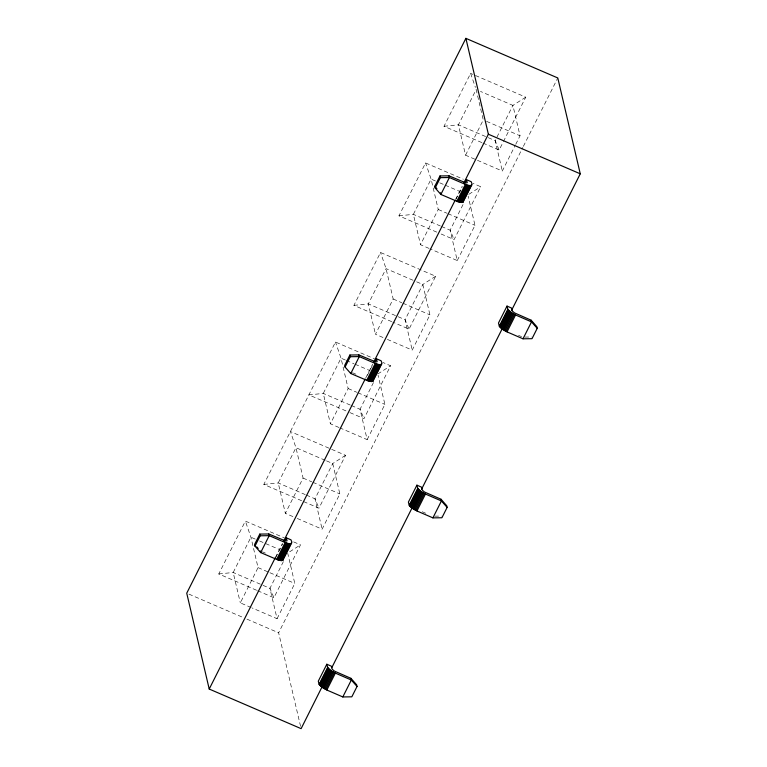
<?xml version="1.0" encoding="UTF-8"?>
<svg xmlns="http://www.w3.org/2000/svg" width="767" height="767" viewBox="0 0 767 767"><rect width="100%" height="100%" fill="white"/><g stroke="black" fill="none" stroke-linecap="round" stroke-linejoin="round"><path stroke-width="0.58" stroke-dasharray="3.83 2.88" d="M256.609 590.274L218.768 573.965L245.373 521.09L284.298 537.868M301.661 500.736L263.819 484.428L335.467 342.024L374.392 358.793M391.755 321.67L353.913 305.362L380.518 252.487L435.656 276.254L409.051 329.129L392.829 322.14M436.797 232.133L398.955 215.824L425.56 162.949L463.402 179.257M481.849 142.595L444.007 126.287L470.612 73.411L472.769 74.351M251.125 607.522L240.311 602.862L258.048 567.618L250.924 537.236L245.373 521.09M292.927 516.594L285.353 513.334L303.09 478.081L295.966 447.707L290.415 431.553L345.562 455.32L318.957 508.195L302.735 501.206M339.052 427.526L330.404 423.796L348.141 388.543L341.018 358.17L335.467 342.024M383.021 337.518L375.447 334.259L393.183 299.005L386.06 268.632L380.518 252.487M429.146 248.45L420.498 244.721L438.235 209.477L431.112 179.095L425.56 162.949M465.55 155.193L483.277 119.94L476.154 89.566L458.417 124.81L465.55 155.193L476.355 159.852M275.372 557.551L282.361 543.65M365.734 377.949L372.724 364.047M455.56 199.42L462.012 186.592M275.746 557.542L282.659 543.803M367.431 375.303L372.752 364.728M455.934 199.401L462.319 186.717M283.378 561.626L269.946 588.337L277.069 618.71L252.199 607.991M373.471 382.56L360.039 409.262L367.163 439.635L340.136 427.986M463.028 204.559L450.133 230.196L457.257 260.569L430.229 248.92M257.693 590.743L273.905 597.733L300.511 544.858L292.946 541.598M349.944 412.608L363.999 418.657L390.604 365.782L383.04 362.523M441.121 234.002L454.102 239.592L480.698 186.717L473.134 183.457M482.932 143.065L499.144 150.054L502.874 142.652M503.401 141.598L525.75 97.179L473.853 74.811M277.069 618.71L294.806 583.457L287.683 553.084M297.251 518.454L322.121 529.172L339.848 493.919L332.725 463.546L326.243 460.756M367.163 439.635L384.9 404.391L378.035 375.14M387.345 339.388L412.215 350.107L429.942 314.853L422.818 284.48L414.17 280.751M457.257 260.569L474.994 225.316L468.129 196.064M477.438 160.313L502.308 171.031L515.203 145.394M515.74 144.33L520.045 135.788L512.912 105.405L480.478 91.426M300.578 726.339L278.632 632.794L522.826 147.446M523.362 146.382L557.782 77.956M525.75 97.179L512.912 105.405L495.185 140.658L502.308 171.031M468.858 194.31L480.698 186.717M435.656 276.254L422.818 284.48L405.091 319.724L412.215 350.107M377.776 374.008L390.604 365.782M345.562 455.32L332.725 463.546L314.988 498.799L322.121 529.172M289.658 551.818L300.511 544.858M444.007 126.287L458.417 124.81L495.185 140.658L499.144 150.054M398.955 215.824L413.375 214.348L440.402 225.997M353.913 305.362L368.323 303.885L405.091 319.724L409.051 329.129M263.819 484.428L278.229 482.951L305.266 494.6M218.768 573.965L233.187 572.489L269.946 588.337L273.905 597.733M524.868 337.077L531.627 336.991M434.774 516.153L441.524 516.066M486.527 121.339L520.045 135.788M435.435 180.964L431.112 179.095L413.375 214.348L420.498 244.721M439.759 182.824L444.083 184.694M445.167 185.154L460.296 191.683M438.235 209.477L446.883 213.207M447.966 213.667L474.994 225.316M441.485 226.466L450.133 230.196L454.102 239.592M413.087 280.281L386.06 268.632L368.323 303.885L375.447 334.259M393.183 299.005L401.831 302.735M402.915 303.205L429.942 314.853M345.342 360.03L341.018 358.17L323.281 393.423L330.404 423.796M346.416 360.5L353.99 363.759M355.073 364.229L370.202 370.749M352.437 372.714L357.595 374.929M348.141 388.543L356.789 392.273M357.873 392.742L384.9 404.391M350.308 405.072L323.281 393.423L308.861 394.9L348.87 412.138M351.391 405.532L360.039 409.262L363.999 418.657M325.16 460.286L295.966 447.707L278.229 482.951L285.353 513.334M303.09 478.081L311.738 481.81M312.821 482.27L339.848 493.919M306.34 495.07L314.988 498.799L318.957 508.195M255.248 539.105L250.924 537.236L233.187 572.489L240.311 602.862M259.572 540.965L280.108 549.824M262.343 551.78L265.44 553.112M258.048 567.618L268.853 572.278M269.936 572.738L294.806 583.457M188.922 594.128L242.525 617.234M246.907 619.122L278.632 632.794M518.492 335.332L521.589 336.665M422.214 511.733L427.363 513.957M470.612 73.411L475.415 87.409"/><path stroke-width="1.15" d="M283.148 559.891L281.211 560.629L277.683 559.824L260.684 552.585L254.98 546.133L254.586 544.445L259.792 534.1L268.795 533.976L285.784 541.071L287.05 540.821L286.398 537.859L290.99 539.843C294.164 545.193 287.615 543.784 285.151 542.518L269.198 535.663L260.186 535.788L254.98 546.133M373.241 380.825L371.305 381.563L367.776 380.748L350.778 373.519L345.073 367.057L344.68 365.37L349.886 355.025L358.889 354.91L375.878 361.995L377.143 361.746L376.492 358.793L381.084 360.768C384.257 366.118 377.709 364.718 375.245 363.453L359.292 356.597L350.279 356.713L345.073 367.057M463.335 201.759L461.398 202.488L457.87 201.683L440.872 194.444L435.167 187.992L434.774 186.304L439.98 175.959L448.983 175.835L465.972 182.93L467.237 182.68L466.585 179.718L471.178 181.702C474.351 187.052 467.803 185.643 465.348 184.377L449.385 177.522L440.373 177.647L435.167 187.992M511.416 310.654L580.264 173.812L557.782 77.956L465.885 38.35L186.736 593.188L209.218 689.044L301.115 728.65L330.395 670.195L327.624 667.424L326.819 664.232L331.411 666.216L332.159 669.207L334.345 671.048L350.941 678.335L356.636 684.787L357.038 686.475L351.832 696.819L342.82 696.944L326.847 690.032L321.881 687.117L319.12 684.346L318.305 681.154L326.819 664.232M350.778 373.519L359.292 356.597L358.889 354.91M209.218 689.044L275.372 557.551M283.445 541.512L365.197 379.013M373.797 361.909L455.023 200.484M463.623 183.38L488.368 134.206L465.885 38.35M284.797 541.032L286.398 537.859M374.89 361.966L376.492 358.793M464.984 182.891L466.585 179.718M276.638 559.44L285.151 542.518M366.741 380.374L375.245 363.453M456.835 201.299L465.348 184.377M277.683 559.824L286.196 542.902M367.776 380.748L376.29 363.826M457.87 201.683L466.384 184.761M278.68 560.14L287.194 543.218M368.774 381.065L377.287 364.143M458.867 201.999L467.381 185.077M279.61 560.38L288.124 543.458M369.704 381.304L378.217 364.392M459.797 202.239L468.311 185.317M280.454 560.543L288.967 543.621M370.547 381.477L379.061 364.555M460.641 202.402L469.155 185.48M281.211 560.629L289.725 543.717M371.305 381.563L379.818 364.641M461.398 202.488L469.912 185.576M281.853 560.639L290.367 543.726M371.947 381.573L380.461 364.651M462.041 202.498L470.555 185.585M282.371 560.572L290.885 543.65M372.474 381.496L380.978 364.584M462.568 202.43L471.082 185.509M282.774 560.418L291.661 542.978M372.867 381.352L381.755 363.903M462.961 202.277L471.849 184.837M416.912 485.166L408.399 502.078L409.214 505.28L411.975 508.042L416.941 510.966L432.914 517.869L441.926 517.754L447.132 507.409L446.73 505.721L441.035 499.259L424.448 491.983L422.253 490.142L421.505 487.141L416.912 485.166L417.727 488.358L420.489 491.12L425.455 494.044L441.428 500.947L447.132 507.409M507.006 306.091L498.492 323.012L499.307 326.205L502.069 328.976L507.035 331.89L523.008 338.803L532.02 338.678L537.226 328.334L536.823 326.646L531.128 320.194L514.542 312.907L512.346 311.076L511.599 308.075L507.006 306.091L507.821 309.283L510.582 312.054L515.549 314.969L531.521 321.881L537.226 328.334M319.12 684.346L327.624 667.424M409.214 505.28L417.727 488.358M499.307 326.205L507.821 309.283M319.417 684.826L327.931 667.913M409.511 505.76L418.025 488.838M499.605 326.684L508.118 309.772M319.858 685.353L328.362 668.431M409.952 506.287L418.466 489.365M500.046 327.212L508.559 310.29M320.414 685.919L328.928 668.997M410.508 506.843L419.022 489.931M500.602 327.777L509.115 310.856M321.095 686.503L329.609 669.591M411.189 507.438L419.702 490.516M501.282 328.362L509.796 311.45M331.775 667.712L420.489 491.12M421.601 489.183L510.582 312.054M322.754 687.721L331.267 670.809L330.395 670.195M412.847 508.655L421.361 491.733M502.941 329.589L511.455 312.668M323.703 688.335L332.216 671.413L331.267 670.809M413.797 509.259L422.31 492.347M503.89 330.193L512.404 313.272M324.719 688.929L333.233 672.007L332.216 671.413M414.813 509.854L423.326 492.941M504.907 330.788L513.42 313.866M325.774 689.495L334.287 672.573L333.233 672.007M415.867 510.429L424.381 493.507M505.961 331.354L514.475 314.432M326.847 690.032L335.361 673.11L351.334 680.022L357.038 686.475M416.941 510.966L425.455 494.044M507.035 331.89L515.549 314.969M342.82 696.944L351.334 680.022L350.941 678.335M432.914 517.869L441.428 500.947L441.035 499.259M523.008 338.803L531.521 321.881L531.128 320.194M488.368 134.206L580.264 173.812M334.287 672.573L335.361 673.11M434.774 186.304L436.912 188.72M256.724 546.861L258.143 548.482M448.983 175.835L449.385 177.522L440.872 194.444L440.479 192.757M439.98 175.959L440.373 177.647M349.886 355.025L350.279 356.713M268.795 533.976L269.198 535.663L260.684 552.585L260.281 550.898M259.792 534.1L260.186 535.788"/></g></svg>
